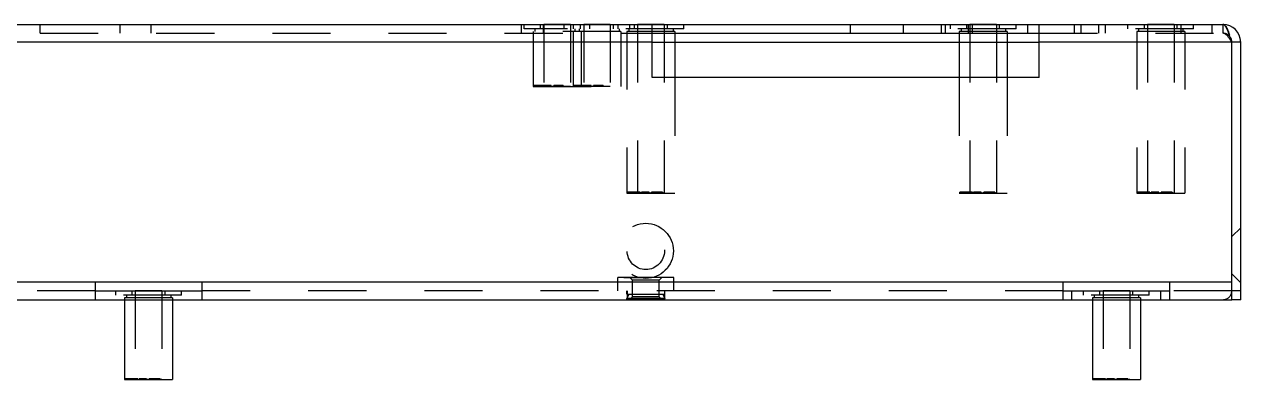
# Model space of a CAD drawing. Header units: millimetres. Extents: x 0 to 1189, y 0 to 841.
# Drawn here: x 436.9 to 573.9, y 255.8 to 295.8 of the extents above; entities that cross this region are included whole.
import ezdxf

# ---------------------------------------------------------------- set-up
doc = ezdxf.new("R2010")
doc.units = ezdxf.units.MM
doc.header["$LTSCALE"] = 65.395
doc.linetypes.add('HIDDEN', pattern=[0.2, 0.1, -0.1])
doc.layers.get('0').update_dxf_attribs({"linetype": 'CONTINUOUS'})
doc.layers.add('02___PRT_ALL_AXES', color=7, linetype='CONTINUOUS')
doc.layers.add('DEFAULT_2', color=8, linetype='HIDDEN')

msp = doc.modelspace()

# ---------------------------------------------------------------- linework, layer by layer
at = {"color": 3, "linetype": 'CONTINUOUS'}
for p, q in [((161.902, 295.838), (571.902, 295.838)), ((507.622, 289.838), (507.622, 295.838)), ((551.222, 289.838), (551.222, 295.838)), ((507.622, 293.838), (386.372, 293.838)), ((572.902, 293.838), (551.222, 293.838)), ((572.902, 264.838), (572.902, 293.838)), ((573.902, 264.838), (573.902, 293.838)), ((551.222, 289.838), (507.622, 289.838)), ((160.902, 266.838), (572.902, 266.838)), ((444.902, 264.838), (444.902, 266.838)), ((456.902, 266.838), (456.902, 264.838)), ((553.902, 264.838), (553.902, 266.838)), ((565.902, 266.838), (565.902, 264.838)), ((160.902, 264.838), (572.902, 264.838))]:
    msp.add_line(p, q, dxfattribs=at)
at = {"color": 7, "linetype": 'CONTINUOUS'}
for p, q in [((507.622, 294.838), (551.222, 294.838)), ((510.182, 294.838), (510.182, 289.838)), ((542.202, 294.838), (542.202, 289.838)), ((547.602, 294.838), (547.602, 289.838)), ((510.182, 293.838), (542.202, 293.838)), ((547.602, 293.838), (551.222, 293.838)), ((573.902, 293.838), (572.902, 293.838)), ((444.902, 265.838), (456.902, 265.838)), ((553.902, 265.838), (565.902, 265.838)), ((554.902, 264.838), (554.902, 265.838)), ((564.902, 264.838), (564.902, 265.838)), ((573.902, 265.838), (572.902, 265.838)), ((448.202, 264.838), (448.202, 255.838)), ((453.602, 264.838), (453.602, 255.838)), ((557.202, 264.838), (557.202, 255.838)), ((562.602, 264.838), (562.602, 255.838)), ((573.902, 264.838), (572.902, 264.838)), ((448.202, 255.838), (453.602, 255.838)), ((448.693, 255.938), (448.624, 255.938)), ((448.624, 255.938), (448.624, 255.838)), ((448.693, 255.938), (448.693, 255.838)), ((450.2, 255.938), (450.029, 255.938)), ((450.029, 255.938), (450.029, 255.838)), ((450.085, 255.838), (450.085, 255.938)), ((450.2, 255.938), (450.2, 255.838)), ((451.378, 255.938), (451.253, 255.938)), ((451.253, 255.938), (451.253, 255.838)), ((451.378, 255.938), (451.378, 255.838)), ((451.822, 255.938), (451.662, 255.938)), ((451.662, 255.938), (451.662, 255.838)), ((451.709, 255.838), (451.709, 255.938)), ((451.728, 255.838), (451.728, 255.938)), ((451.822, 255.938), (451.822, 255.838)), ((452.203, 255.938), (452.091, 255.938)), ((452.091, 255.938), (452.091, 255.838)), ((452.203, 255.938), (452.203, 255.838)), ((557.202, 255.838), (562.602, 255.838)), ((557.693, 255.938), (557.624, 255.938)), ((557.624, 255.938), (557.624, 255.838)), ((557.693, 255.938), (557.693, 255.838)), ((559.2, 255.938), (559.029, 255.938)), ((559.029, 255.938), (559.029, 255.838)), ((559.085, 255.838), (559.085, 255.938)), ((559.2, 255.938), (559.2, 255.838)), ((560.378, 255.938), (560.253, 255.938)), ((560.253, 255.938), (560.253, 255.838)), ((560.378, 255.938), (560.378, 255.838)), ((560.822, 255.938), (560.662, 255.938)), ((560.662, 255.938), (560.662, 255.838)), ((560.709, 255.838), (560.709, 255.938)), ((560.728, 255.838), (560.728, 255.938)), ((560.822, 255.938), (560.822, 255.838)), ((561.203, 255.938), (561.091, 255.938)), ((561.091, 255.938), (561.091, 255.838)), ((561.203, 255.938), (561.203, 255.838))]:
    msp.add_line(p, q, dxfattribs=at)
at = {"color": 3, "linetype": 'CONTINUOUS'}
for centre, radius, start, end in [((571.902, 293.838), 2, 0, 90), ((554.741, 288.441), 18.941, 18.24599, 18.98336)]:
    msp.add_arc(centre, radius, start, end, dxfattribs=at)
for points, knots in [([(571.902, 295.838), (572, 295.838), (572.229, 295.637), (572.334, 295.404), (572.402, 295.252)], [0, 0, 0, 0, 0.3690357, 1, 1, 1, 1]), ([(572.402, 295.252), (572.424, 295.204), (572.515, 294.99), (572.594, 294.772), (572.652, 294.603)], [0, 0, 0, 0, 0.2276385, 1, 1, 1, 1])]:
    msp.add_open_spline(points, degree=3, knots=knots, dxfattribs=at)
msp.add_open_spline([(572.73, 294.372), (572.789, 294.194), (572.845, 294.016), (572.902, 293.838)], degree=3, dxfattribs=at)
at = {"layer": '02___PRT_ALL_AXES', "color": 8, "linetype": 'HIDDEN'}
for p, q in [((494.202, 295.038), (494.202, 288.838)), ((498.402, 295.838), (495.402, 295.838)), ((495.402, 295.838), (495.402, 288.838)), ((498.402, 295.838), (498.402, 288.838)), ((498.702, 295.038), (498.702, 288.838)), ((499.602, 295.038), (499.602, 288.838)), ((502.902, 295.838), (499.902, 295.838)), ((499.902, 295.838), (499.902, 288.838)), ((502.902, 295.838), (502.902, 288.838)), ((504.102, 295.038), (504.102, 288.838)), ((504.782, 295.038), (504.782, 276.838)), ((508.982, 295.838), (505.982, 295.838)), ((505.982, 295.838), (505.982, 276.838)), ((508.982, 295.838), (508.982, 276.838)), ((510.182, 295.038), (510.182, 294.838)), ((542.202, 295.038), (542.202, 294.838)), ((546.402, 295.838), (543.402, 295.838)), ((543.402, 295.838), (543.402, 276.838)), ((546.402, 295.838), (546.402, 276.838)), ((547.602, 295.038), (547.602, 294.838)), ((562.202, 295.038), (562.202, 276.838)), ((566.402, 295.838), (563.402, 295.838)), ((563.402, 295.838), (563.402, 276.838)), ((566.402, 295.838), (566.402, 276.838)), ((567.602, 295.038), (567.602, 276.838)), ((510.182, 289.838), (510.182, 276.838)), ((542.202, 289.838), (542.202, 276.838)), ((547.602, 289.838), (547.602, 276.838)), ((498.402, 288.838), (495.402, 288.838)), ((502.902, 288.838), (499.902, 288.838)), ((508.982, 276.838), (505.982, 276.838)), ((546.402, 276.838), (543.402, 276.838)), ((566.402, 276.838), (563.402, 276.838)), ((452.402, 265.838), (449.402, 265.838)), ((449.402, 265.838), (449.402, 255.838)), ((452.402, 265.838), (452.402, 255.838)), ((561.402, 265.838), (558.402, 265.838)), ((558.402, 265.838), (558.402, 255.838)), ((561.402, 265.838), (561.402, 255.838)), ((448.202, 265.038), (448.202, 264.838)), ((453.602, 265.038), (453.602, 264.838)), ((557.202, 265.038), (557.202, 264.838)), ((562.602, 265.038), (562.602, 264.838)), ((452.402, 255.838), (449.402, 255.838)), ((561.402, 255.838), (558.402, 255.838))]:
    msp.add_line(p, q, dxfattribs=at)
at = {"layer": '02___PRT_ALL_AXES', "color": 7, "linetype": 'CONTINUOUS'}
for p, q in [((510.182, 294.838), (510.182, 289.838)), ((542.202, 294.838), (542.202, 289.838)), ((547.602, 294.838), (547.602, 289.838)), ((448.202, 264.838), (448.202, 255.838)), ((453.602, 264.838), (453.602, 255.838)), ((557.202, 264.838), (557.202, 255.838)), ((562.602, 264.838), (562.602, 255.838))]:
    msp.add_line(p, q, dxfattribs=at)
at = {"layer": 'DEFAULT_2', "color": 8, "linetype": 'HIDDEN'}
for p, q in [((386.372, 294.838), (507.622, 294.838)), ((438.652, 295.838), (438.652, 294.838)), ((447.652, 295.838), (447.652, 294.838)), ((451.152, 295.838), (451.152, 294.838)), ((492.852, 295.838), (492.852, 294.838)), ((493.207, 295.338), (493.207, 295.838)), ((511.177, 295.338), (493.207, 295.338)), ((504.102, 295.038), (494.202, 295.038)), ((494.202, 295.038), (494.202, 288.838)), ((494.402, 295.338), (494.402, 295.038)), ((495.055, 295.338), (495.055, 295.838)), ((495.352, 295.838), (495.352, 294.838)), ((495.402, 295.838), (495.402, 294.838)), ((497.707, 295.338), (497.707, 295.838)), ((498.402, 295.838), (498.402, 294.838)), ((498.702, 295.038), (498.702, 288.838)), ((498.75, 295.338), (498.75, 295.838)), ((498.902, 295.338), (498.902, 295.038)), ((499.402, 295.338), (499.402, 295.038)), ((499.555, 295.338), (499.555, 295.838)), ((499.602, 295.038), (499.602, 288.838)), ((499.902, 295.838), (499.902, 294.838)), ((500.597, 295.338), (500.597, 295.838)), ((502.902, 295.838), (502.902, 294.838)), ((503.25, 295.338), (503.25, 295.838)), ((503.787, 295.338), (503.787, 295.838)), ((503.902, 295.338), (503.902, 295.038)), ((504.102, 295.038), (504.102, 288.838)), ((510.182, 295.038), (504.782, 295.038)), ((504.782, 295.038), (504.782, 276.838)), ((504.982, 295.338), (504.982, 295.038)), ((505.097, 295.338), (505.097, 295.838)), ((505.635, 295.338), (505.635, 295.838)), ((505.982, 295.838), (505.982, 294.838)), ((508.982, 295.838), (508.982, 294.838)), ((509.33, 295.338), (509.33, 295.838)), ((509.982, 295.338), (509.982, 295.038)), ((510.182, 295.038), (510.182, 294.838)), ((511.177, 295.338), (511.177, 295.838)), ((529.902, 295.838), (529.902, 294.838)), ((535.902, 295.838), (535.902, 294.838)), ((540.152, 295.838), (540.152, 294.838)), ((540.602, 295.838), (540.602, 294.838)), ((541.207, 295.338), (541.207, 295.838)), ((548.597, 295.338), (541.207, 295.338)), ((547.602, 295.038), (542.202, 295.038)), ((542.202, 295.038), (542.202, 294.838)), ((542.402, 295.338), (542.402, 295.038)), ((543.055, 295.338), (543.055, 295.838)), ((543.202, 295.838), (543.202, 294.838)), ((543.402, 295.838), (543.402, 294.838)), ((543.652, 295.838), (543.652, 294.838)), ((546.402, 295.838), (546.402, 294.838)), ((546.75, 295.338), (546.75, 295.838)), ((547.402, 295.338), (547.402, 295.038)), ((547.602, 295.038), (547.602, 294.838)), ((548.597, 295.338), (548.597, 295.838)), ((549.902, 295.838), (549.902, 294.838)), ((551.222, 294.838), (571.902, 294.838)), ((555.152, 295.838), (555.152, 294.838)), ((555.902, 295.838), (555.902, 294.838)), ((557.902, 295.838), (557.902, 294.838)), ((558.652, 295.838), (558.652, 294.838)), ((561.207, 295.338), (561.207, 295.838)), ((568.597, 295.338), (561.207, 295.338)), ((567.602, 295.038), (562.202, 295.038)), ((562.202, 295.038), (562.202, 276.838)), ((562.402, 295.338), (562.402, 295.038)), ((563.055, 295.338), (563.055, 295.838)), ((563.402, 295.838), (563.402, 294.838)), ((566.402, 295.838), (566.402, 294.838)), ((566.75, 295.338), (566.75, 295.838)), ((567.152, 295.838), (567.152, 294.838)), ((567.402, 295.338), (567.402, 295.038)), ((567.602, 295.038), (567.602, 276.838)), ((568.597, 295.338), (568.597, 295.838)), ((570.652, 295.838), (570.652, 294.838)), ((571.902, 295.838), (571.902, 294.838)), ((507.622, 293.838), (510.182, 293.838)), ((542.202, 293.838), (547.602, 293.838)), ((510.182, 289.838), (510.182, 276.838)), ((542.202, 289.838), (542.202, 276.838)), ((547.602, 289.838), (547.602, 276.838)), ((494.202, 288.838), (504.102, 288.838)), ((496.235, 288.938), (494.277, 288.938)), ((494.277, 288.938), (494.277, 288.838)), ((494.308, 288.938), (494.308, 288.838)), ((494.929, 288.838), (494.929, 288.938)), ((494.935, 288.838), (494.935, 288.938)), ((494.954, 288.838), (494.954, 288.938)), ((494.978, 288.838), (494.978, 288.938)), ((495.058, 288.838), (495.058, 288.938)), ((495.073, 288.838), (495.073, 288.938)), ((495.076, 288.838), (495.076, 288.938)), ((495.085, 288.838), (495.085, 288.938)), ((495.1, 288.838), (495.1, 288.938)), ((495.102, 288.838), (495.102, 288.938)), ((495.111, 288.838), (495.111, 288.938)), ((495.135, 288.838), (495.135, 288.938)), ((495.144, 288.838), (495.144, 288.938)), ((495.146, 288.838), (495.146, 288.938)), ((495.161, 288.838), (495.161, 288.938)), ((495.17, 288.838), (495.17, 288.938)), ((495.173, 288.838), (495.173, 288.938)), ((495.222, 288.838), (495.222, 288.938)), ((495.268, 288.838), (495.268, 288.938)), ((495.292, 288.838), (495.292, 288.938)), ((495.295, 288.838), (495.295, 288.938)), ((495.298, 288.838), (495.298, 288.938)), ((495.31, 288.838), (495.31, 288.938)), ((495.311, 288.838), (495.311, 288.938)), ((495.317, 288.838), (495.317, 288.938)), ((495.325, 288.838), (495.325, 288.938)), ((495.329, 288.838), (495.329, 288.938)), ((495.354, 288.838), (495.354, 288.938)), ((495.379, 288.838), (495.379, 288.938)), ((495.395, 288.838), (495.395, 288.938)), ((495.399, 288.838), (495.399, 288.938)), ((495.409, 288.838), (495.409, 288.938)), ((495.416, 288.838), (495.416, 288.938)), ((495.434, 288.838), (495.434, 288.938)), ((495.435, 288.938), (495.435, 288.838)), ((495.443, 288.838), (495.443, 288.938)), ((495.484, 288.838), (495.484, 288.938)), ((495.512, 288.838), (495.512, 288.938)), ((495.523, 288.838), (495.523, 288.938)), ((495.554, 288.838), (495.554, 288.938)), ((495.557, 288.838), (495.557, 288.938)), ((495.58, 288.838), (495.58, 288.938)), ((495.588, 288.938), (495.588, 288.838)), ((495.595, 288.838), (495.595, 288.938)), ((495.598, 288.838), (495.598, 288.938)), ((495.602, 288.838), (495.602, 288.938)), ((495.619, 288.838), (495.619, 288.938)), ((495.661, 288.838), (495.661, 288.938)), ((495.664, 288.838), (495.664, 288.938)), ((495.665, 288.838), (495.665, 288.938)), ((495.669, 288.838), (495.669, 288.938)), ((495.675, 288.838), (495.675, 288.938)), ((495.691, 288.838), (495.691, 288.938)), ((495.716, 288.838), (495.716, 288.938)), ((495.719, 288.838), (495.719, 288.938)), ((495.758, 288.838), (495.758, 288.938)), ((495.76, 288.838), (495.76, 288.938)), ((495.76, 288.838), (495.76, 288.938)), ((495.766, 288.838), (495.766, 288.938)), ((495.779, 288.838), (495.779, 288.938)), ((495.788, 288.838), (495.788, 288.938)), ((495.824, 288.838), (495.824, 288.938)), ((495.832, 288.838), (495.832, 288.938)), ((495.833, 288.838), (495.833, 288.938)), ((495.835, 288.838), (495.835, 288.938)), ((495.864, 288.838), (495.864, 288.938)), ((495.872, 288.838), (495.872, 288.938)), ((495.902, 288.838), (495.902, 288.938)), ((495.936, 288.838), (495.936, 288.938)), ((495.953, 288.838), (495.953, 288.938)), ((496.007, 288.838), (496.007, 288.938)), ((496.008, 288.838), (496.008, 288.938)), ((496.044, 288.838), (496.044, 288.938)), ((496.085, 288.838), (496.085, 288.938)), ((496.117, 288.838), (496.117, 288.938)), ((496.12, 288.838), (496.12, 288.938)), ((496.158, 288.838), (496.158, 288.938)), ((496.208, 288.838), (496.208, 288.938)), ((496.209, 288.838), (496.209, 288.938)), ((496.235, 288.838), (496.235, 288.938)), ((497.59, 288.938), (496.525, 288.938)), ((496.525, 288.838), (496.525, 288.938)), ((496.593, 288.938), (496.593, 288.838)), ((496.665, 288.838), (496.665, 288.938)), ((496.712, 288.838), (496.712, 288.938)), ((496.719, 288.938), (496.719, 288.838)), ((497.011, 288.938), (497.011, 288.838)), ((497.087, 288.838), (497.087, 288.938)), ((497.178, 288.938), (497.178, 288.838)), ((497.335, 288.838), (497.335, 288.938)), ((497.413, 288.838), (497.413, 288.938)), ((497.467, 288.938), (497.467, 288.838)), ((497.522, 288.838), (497.522, 288.938)), ((497.59, 288.938), (497.59, 288.838)), ((500.735, 288.938), (498.777, 288.938)), ((498.777, 288.938), (498.777, 288.838)), ((498.808, 288.938), (498.808, 288.838)), ((499.429, 288.838), (499.429, 288.938)), ((499.435, 288.838), (499.435, 288.938)), ((499.454, 288.838), (499.454, 288.938)), ((499.478, 288.838), (499.478, 288.938)), ((499.558, 288.838), (499.558, 288.938)), ((499.573, 288.838), (499.573, 288.938)), ((499.576, 288.838), (499.576, 288.938)), ((499.585, 288.838), (499.585, 288.938)), ((499.6, 288.838), (499.6, 288.938)), ((499.611, 288.838), (499.611, 288.938)), ((499.635, 288.838), (499.635, 288.938)), ((499.644, 288.838), (499.644, 288.938)), ((499.646, 288.838), (499.646, 288.938)), ((499.661, 288.838), (499.661, 288.938)), ((499.67, 288.838), (499.67, 288.938)), ((499.673, 288.838), (499.673, 288.938)), ((499.722, 288.838), (499.722, 288.938)), ((499.768, 288.838), (499.768, 288.938)), ((499.792, 288.838), (499.792, 288.938)), ((499.795, 288.838), (499.795, 288.938)), ((499.798, 288.838), (499.798, 288.938)), ((499.81, 288.838), (499.81, 288.938)), ((499.811, 288.838), (499.811, 288.938)), ((499.817, 288.838), (499.817, 288.938)), ((499.825, 288.838), (499.825, 288.938)), ((499.829, 288.838), (499.829, 288.938)), ((499.854, 288.838), (499.854, 288.938)), ((499.879, 288.838), (499.879, 288.938)), ((499.895, 288.838), (499.895, 288.938)), ((499.899, 288.838), (499.899, 288.938)), ((499.909, 288.838), (499.909, 288.938)), ((499.916, 288.838), (499.916, 288.938)), ((499.934, 288.838), (499.934, 288.938)), ((499.935, 288.938), (499.935, 288.838)), ((499.943, 288.838), (499.943, 288.938)), ((499.984, 288.838), (499.984, 288.938)), ((500.012, 288.838), (500.012, 288.938)), ((500.023, 288.838), (500.023, 288.938)), ((500.054, 288.838), (500.054, 288.938)), ((500.057, 288.838), (500.057, 288.938)), ((500.08, 288.838), (500.08, 288.938)), ((500.088, 288.938), (500.088, 288.838)), ((500.095, 288.838), (500.095, 288.938)), ((500.098, 288.838), (500.098, 288.938)), ((500.102, 288.838), (500.102, 288.938)), ((500.119, 288.838), (500.119, 288.938)), ((500.161, 288.838), (500.161, 288.938)), ((500.164, 288.838), (500.164, 288.938)), ((500.165, 288.838), (500.165, 288.938)), ((500.169, 288.838), (500.169, 288.938)), ((500.175, 288.838), (500.175, 288.938)), ((500.191, 288.838), (500.191, 288.938)), ((500.216, 288.838), (500.216, 288.938)), ((500.219, 288.838), (500.219, 288.938)), ((500.258, 288.838), (500.258, 288.938)), ((500.26, 288.838), (500.26, 288.938)), ((500.26, 288.838), (500.26, 288.938)), ((500.266, 288.838), (500.266, 288.938)), ((500.279, 288.838), (500.279, 288.938)), ((500.288, 288.838), (500.288, 288.938)), ((500.324, 288.838), (500.324, 288.938)), ((500.332, 288.838), (500.332, 288.938)), ((500.333, 288.838), (500.333, 288.938)), ((500.335, 288.838), (500.335, 288.938)), ((500.364, 288.838), (500.364, 288.938)), ((500.372, 288.838), (500.372, 288.938)), ((500.402, 288.838), (500.402, 288.938)), ((500.436, 288.838), (500.436, 288.938)), ((500.453, 288.838), (500.453, 288.938)), ((500.507, 288.838), (500.507, 288.938)), ((500.508, 288.838), (500.508, 288.938)), ((500.544, 288.838), (500.544, 288.938)), ((500.585, 288.838), (500.585, 288.938)), ((500.617, 288.838), (500.617, 288.938)), ((500.62, 288.838), (500.62, 288.938)), ((500.658, 288.838), (500.658, 288.938)), ((500.708, 288.838), (500.708, 288.938)), ((500.709, 288.838), (500.709, 288.938)), ((500.735, 288.838), (500.735, 288.938)), ((502.09, 288.938), (501.025, 288.938)), ((501.025, 288.838), (501.025, 288.938)), ((501.093, 288.938), (501.093, 288.838)), ((501.165, 288.838), (501.165, 288.938)), ((501.212, 288.838), (501.212, 288.938)), ((501.219, 288.938), (501.219, 288.838)), ((501.511, 288.938), (501.511, 288.838)), ((501.587, 288.838), (501.587, 288.938)), ((501.678, 288.938), (501.678, 288.838)), ((501.835, 288.838), (501.835, 288.938)), ((501.913, 288.838), (501.913, 288.938)), ((501.967, 288.938), (501.967, 288.838)), ((502.022, 288.838), (502.022, 288.938)), ((502.09, 288.938), (502.09, 288.838)), ((504.782, 276.838), (510.182, 276.838)), ((506.259, 276.938), (504.836, 276.938)), ((504.836, 276.838), (504.836, 276.938)), ((504.838, 276.938), (504.838, 276.838)), ((504.857, 276.938), (504.857, 276.838)), ((504.876, 276.838), (504.876, 276.938)), ((504.9, 276.838), (504.9, 276.938)), ((504.938, 276.838), (504.938, 276.938)), ((504.945, 276.838), (504.945, 276.938)), ((504.945, 276.838), (504.945, 276.938)), ((504.965, 276.838), (504.965, 276.938)), ((504.973, 276.838), (504.973, 276.938)), ((504.985, 276.838), (504.985, 276.938)), ((505, 276.838), (505, 276.938)), ((505.026, 276.838), (505.026, 276.938)), ((505.04, 276.838), (505.04, 276.938)), ((505.055, 276.838), (505.055, 276.938)), ((505.082, 276.838), (505.082, 276.938)), ((505.084, 276.838), (505.084, 276.938)), ((505.126, 276.838), (505.126, 276.938)), ((505.149, 276.838), (505.149, 276.938)), ((505.181, 276.838), (505.181, 276.938)), ((505.189, 276.838), (505.189, 276.938)), ((505.191, 276.838), (505.191, 276.938)), ((505.204, 276.838), (505.204, 276.938)), ((505.204, 276.938), (505.204, 276.838)), ((505.214, 276.838), (505.214, 276.938)), ((505.245, 276.838), (505.245, 276.938)), ((505.258, 276.838), (505.258, 276.938)), ((505.273, 276.938), (505.273, 276.838)), ((505.291, 276.838), (505.291, 276.938)), ((505.298, 276.838), (505.298, 276.938)), ((505.323, 276.838), (505.323, 276.938)), ((505.326, 276.838), (505.326, 276.938)), ((505.326, 276.838), (505.326, 276.938)), ((505.343, 276.838), (505.343, 276.938)), ((505.357, 276.838), (505.357, 276.938)), ((505.379, 276.838), (505.379, 276.938)), ((505.412, 276.838), (505.412, 276.938)), ((505.437, 276.838), (505.437, 276.938)), ((505.44, 276.838), (505.44, 276.938)), ((505.476, 276.838), (505.476, 276.938)), ((505.478, 276.838), (505.478, 276.938)), ((505.484, 276.838), (505.484, 276.938)), ((505.545, 276.838), (505.545, 276.938)), ((505.55, 276.838), (505.55, 276.938)), ((505.553, 276.838), (505.553, 276.938)), ((505.589, 276.838), (505.589, 276.938)), ((505.592, 276.838), (505.592, 276.938)), ((505.616, 276.838), (505.616, 276.938)), ((505.636, 276.838), (505.636, 276.938)), ((505.65, 276.838), (505.65, 276.938)), ((505.671, 276.838), (505.671, 276.938)), ((505.686, 276.838), (505.686, 276.938)), ((505.703, 276.838), (505.703, 276.938)), ((505.706, 276.838), (505.706, 276.938)), ((505.73, 276.838), (505.73, 276.938)), ((505.731, 276.838), (505.731, 276.938)), ((505.738, 276.838), (505.738, 276.938)), ((505.771, 276.838), (505.771, 276.938)), ((505.8, 276.838), (505.8, 276.938)), ((505.814, 276.838), (505.814, 276.938)), ((505.837, 276.838), (505.837, 276.938)), ((505.839, 276.838), (505.839, 276.938)), ((505.872, 276.838), (505.872, 276.938)), ((505.874, 276.838), (505.874, 276.938)), ((505.902, 276.838), (505.902, 276.938)), ((505.924, 276.838), (505.924, 276.938)), ((505.952, 276.838), (505.952, 276.938)), ((505.956, 276.838), (505.956, 276.938)), ((506.02, 276.838), (506.02, 276.938)), ((506.022, 276.838), (506.022, 276.938)), ((506.039, 276.838), (506.039, 276.938)), ((506.042, 276.838), (506.042, 276.938)), ((506.05, 276.838), (506.05, 276.938)), ((506.053, 276.838), (506.053, 276.938)), ((506.062, 276.838), (506.062, 276.938)), ((506.069, 276.838), (506.069, 276.938)), ((506.078, 276.838), (506.078, 276.938)), ((506.081, 276.838), (506.081, 276.938)), ((506.091, 276.838), (506.091, 276.938)), ((506.092, 276.838), (506.092, 276.938)), ((506.109, 276.838), (506.109, 276.938)), ((506.175, 276.838), (506.175, 276.938)), ((506.207, 276.838), (506.207, 276.938)), ((506.258, 276.838), (506.258, 276.938)), ((506.259, 276.838), (506.259, 276.938)), ((507.261, 276.938), (506.404, 276.938)), ((506.404, 276.838), (506.404, 276.938)), ((506.405, 276.838), (506.405, 276.938)), ((506.426, 276.838), (506.426, 276.938)), ((506.428, 276.838), (506.428, 276.938)), ((506.473, 276.838), (506.473, 276.938)), ((506.503, 276.838), (506.503, 276.938)), ((506.511, 276.838), (506.511, 276.938)), ((506.528, 276.838), (506.528, 276.938)), ((506.532, 276.838), (506.532, 276.938)), ((506.538, 276.838), (506.538, 276.938)), ((506.541, 276.838), (506.541, 276.938)), ((506.561, 276.838), (506.561, 276.938)), ((506.566, 276.838), (506.566, 276.938)), ((506.572, 276.838), (506.572, 276.938)), ((506.579, 276.838), (506.579, 276.938)), ((506.583, 276.838), (506.583, 276.938)), ((506.593, 276.838), (506.593, 276.938)), ((506.609, 276.938), (506.609, 276.838)), ((506.624, 276.838), (506.624, 276.938)), ((506.644, 276.838), (506.644, 276.938)), ((506.665, 276.838), (506.665, 276.938)), ((506.666, 276.838), (506.666, 276.938)), ((506.678, 276.838), (506.678, 276.938)), ((506.681, 276.838), (506.681, 276.938)), ((506.708, 276.838), (506.708, 276.938)), ((506.728, 276.838), (506.728, 276.938)), ((506.737, 276.838), (506.737, 276.938)), ((506.78, 276.938), (506.78, 276.838)), ((506.785, 276.838), (506.785, 276.938)), ((506.791, 276.838), (506.791, 276.938)), ((506.809, 276.838), (506.809, 276.938)), ((506.816, 276.838), (506.816, 276.938)), ((506.82, 276.838), (506.82, 276.938)), ((506.859, 276.838), (506.859, 276.938)), ((506.87, 276.838), (506.87, 276.938)), ((506.891, 276.838), (506.891, 276.938)), ((506.895, 276.838), (506.895, 276.938)), ((506.915, 276.838), (506.915, 276.938)), ((506.937, 276.838), (506.937, 276.938)), ((506.952, 276.838), (506.952, 276.938)), ((506.966, 276.838), (506.966, 276.938)), ((506.989, 276.838), (506.989, 276.938)), ((506.995, 276.838), (506.995, 276.938)), ((507.006, 276.838), (507.006, 276.938)), ((507.021, 276.838), (507.021, 276.938)), ((507.024, 276.838), (507.024, 276.938)), ((507.082, 276.838), (507.082, 276.938)), ((507.088, 276.838), (507.088, 276.938)), ((507.121, 276.838), (507.121, 276.938)), ((507.135, 276.838), (507.135, 276.938)), ((507.139, 276.838), (507.139, 276.938)), ((507.157, 276.838), (507.157, 276.938)), ((507.206, 276.838), (507.206, 276.938)), ((507.256, 276.838), (507.256, 276.938)), ((507.261, 276.838), (507.261, 276.938)), ((508.783, 276.938), (507.536, 276.938)), ((507.536, 276.838), (507.536, 276.938)), ((507.714, 276.838), (507.714, 276.938)), ((507.721, 276.838), (507.721, 276.938)), ((507.833, 276.938), (507.833, 276.838)), ((507.958, 276.938), (507.958, 276.838)), ((508.242, 276.938), (508.242, 276.838)), ((508.289, 276.838), (508.289, 276.938)), ((508.308, 276.838), (508.308, 276.938)), ((508.402, 276.938), (508.402, 276.838)), ((508.434, 276.838), (508.434, 276.938)), ((508.486, 276.838), (508.486, 276.938)), ((508.671, 276.938), (508.671, 276.838)), ((508.783, 276.938), (508.783, 276.838)), ((542.202, 276.838), (547.602, 276.838)), ((543.679, 276.938), (542.256, 276.938)), ((542.256, 276.838), (542.256, 276.938)), ((542.258, 276.938), (542.258, 276.838)), ((542.277, 276.938), (542.277, 276.838)), ((542.296, 276.838), (542.296, 276.938)), ((542.32, 276.838), (542.32, 276.938)), ((542.358, 276.838), (542.358, 276.938)), ((542.365, 276.838), (542.365, 276.938)), ((542.365, 276.838), (542.365, 276.938)), ((542.385, 276.838), (542.385, 276.938)), ((542.393, 276.838), (542.393, 276.938)), ((542.405, 276.838), (542.405, 276.938)), ((542.42, 276.838), (542.42, 276.938)), ((542.446, 276.838), (542.446, 276.938)), ((542.46, 276.838), (542.46, 276.938)), ((542.475, 276.838), (542.475, 276.938)), ((542.502, 276.838), (542.502, 276.938)), ((542.504, 276.838), (542.504, 276.938)), ((542.546, 276.838), (542.546, 276.938)), ((542.569, 276.838), (542.569, 276.938)), ((542.601, 276.838), (542.601, 276.938)), ((542.609, 276.838), (542.609, 276.938)), ((542.611, 276.838), (542.611, 276.938)), ((542.624, 276.838), (542.624, 276.938)), ((542.624, 276.938), (542.624, 276.838)), ((542.634, 276.838), (542.634, 276.938)), ((542.665, 276.838), (542.665, 276.938)), ((542.678, 276.838), (542.678, 276.938)), ((542.693, 276.938), (542.693, 276.838)), ((542.711, 276.838), (542.711, 276.938)), ((542.718, 276.838), (542.718, 276.938)), ((542.743, 276.838), (542.743, 276.938)), ((542.746, 276.838), (542.746, 276.938)), ((542.746, 276.838), (542.746, 276.938)), ((542.763, 276.838), (542.763, 276.938)), ((542.777, 276.838), (542.777, 276.938)), ((542.799, 276.838), (542.799, 276.938)), ((542.832, 276.838), (542.832, 276.938)), ((542.857, 276.838), (542.857, 276.938)), ((542.86, 276.838), (542.86, 276.938)), ((542.896, 276.838), (542.896, 276.938)), ((542.898, 276.838), (542.898, 276.938)), ((542.904, 276.838), (542.904, 276.938)), ((542.965, 276.838), (542.965, 276.938)), ((542.97, 276.838), (542.97, 276.938)), ((542.973, 276.838), (542.973, 276.938)), ((543.009, 276.838), (543.009, 276.938)), ((543.012, 276.838), (543.012, 276.938)), ((543.036, 276.838), (543.036, 276.938)), ((543.056, 276.838), (543.056, 276.938)), ((543.07, 276.838), (543.07, 276.938)), ((543.091, 276.838), (543.091, 276.938)), ((543.106, 276.838), (543.106, 276.938)), ((543.123, 276.838), (543.123, 276.938)), ((543.126, 276.838), (543.126, 276.938)), ((543.15, 276.838), (543.15, 276.938)), ((543.151, 276.838), (543.151, 276.938)), ((543.158, 276.838), (543.158, 276.938)), ((543.191, 276.838), (543.191, 276.938)), ((543.22, 276.838), (543.22, 276.938)), ((543.234, 276.838), (543.234, 276.938)), ((543.257, 276.838), (543.257, 276.938)), ((543.259, 276.838), (543.259, 276.938)), ((543.292, 276.838), (543.292, 276.938)), ((543.294, 276.838), (543.294, 276.938)), ((543.322, 276.838), (543.322, 276.938)), ((543.344, 276.838), (543.344, 276.938)), ((543.372, 276.838), (543.372, 276.938)), ((543.376, 276.838), (543.376, 276.938)), ((543.44, 276.838), (543.44, 276.938)), ((543.442, 276.838), (543.442, 276.938)), ((543.459, 276.838), (543.459, 276.938)), ((543.462, 276.838), (543.462, 276.938)), ((543.47, 276.838), (543.47, 276.938)), ((543.473, 276.838), (543.473, 276.938)), ((543.482, 276.838), (543.482, 276.938)), ((543.489, 276.838), (543.489, 276.938)), ((543.498, 276.838), (543.498, 276.938)), ((543.501, 276.838), (543.501, 276.938)), ((543.511, 276.838), (543.511, 276.938)), ((543.512, 276.838), (543.512, 276.938)), ((543.529, 276.838), (543.529, 276.938)), ((543.595, 276.838), (543.595, 276.938)), ((543.627, 276.838), (543.627, 276.938)), ((543.678, 276.838), (543.678, 276.938)), ((543.679, 276.838), (543.679, 276.938)), ((544.681, 276.938), (543.824, 276.938)), ((543.824, 276.838), (543.824, 276.938)), ((543.825, 276.838), (543.825, 276.938)), ((543.846, 276.838), (543.846, 276.938)), ((543.848, 276.838), (543.848, 276.938)), ((543.893, 276.838), (543.893, 276.938)), ((543.923, 276.838), (543.923, 276.938)), ((543.931, 276.838), (543.931, 276.938)), ((543.948, 276.838), (543.948, 276.938)), ((543.952, 276.838), (543.952, 276.938)), ((543.958, 276.838), (543.958, 276.938)), ((543.961, 276.838), (543.961, 276.938)), ((543.981, 276.838), (543.981, 276.938)), ((543.986, 276.838), (543.986, 276.938)), ((543.992, 276.838), (543.992, 276.938)), ((543.999, 276.838), (543.999, 276.938)), ((544.003, 276.838), (544.003, 276.938)), ((544.013, 276.838), (544.013, 276.938)), ((544.029, 276.938), (544.029, 276.838)), ((544.044, 276.838), (544.044, 276.938)), ((544.064, 276.838), (544.064, 276.938)), ((544.085, 276.838), (544.085, 276.938)), ((544.086, 276.838), (544.086, 276.938)), ((544.098, 276.838), (544.098, 276.938)), ((544.101, 276.838), (544.101, 276.938)), ((544.128, 276.838), (544.128, 276.938)), ((544.148, 276.838), (544.148, 276.938)), ((544.157, 276.838), (544.157, 276.938)), ((544.2, 276.938), (544.2, 276.838)), ((544.205, 276.838), (544.205, 276.938)), ((544.211, 276.838), (544.211, 276.938)), ((544.229, 276.838), (544.229, 276.938)), ((544.236, 276.838), (544.236, 276.938)), ((544.24, 276.838), (544.24, 276.938)), ((544.279, 276.838), (544.279, 276.938)), ((544.29, 276.838), (544.29, 276.938)), ((544.311, 276.838), (544.311, 276.938)), ((544.315, 276.838), (544.315, 276.938)), ((544.335, 276.838), (544.335, 276.938)), ((544.357, 276.838), (544.357, 276.938)), ((544.372, 276.838), (544.372, 276.938)), ((544.386, 276.838), (544.386, 276.938)), ((544.409, 276.838), (544.409, 276.938)), ((544.415, 276.838), (544.415, 276.938)), ((544.426, 276.838), (544.426, 276.938)), ((544.441, 276.838), (544.441, 276.938)), ((544.444, 276.838), (544.444, 276.938)), ((544.502, 276.838), (544.502, 276.938)), ((544.508, 276.838), (544.508, 276.938)), ((544.541, 276.838), (544.541, 276.938)), ((544.555, 276.838), (544.555, 276.938)), ((544.559, 276.838), (544.559, 276.938)), ((544.577, 276.838), (544.577, 276.938)), ((544.626, 276.838), (544.626, 276.938)), ((544.676, 276.838), (544.676, 276.938)), ((544.681, 276.838), (544.681, 276.938)), ((546.203, 276.938), (544.956, 276.938)), ((544.956, 276.838), (544.956, 276.938)), ((545.134, 276.838), (545.134, 276.938)), ((545.141, 276.838), (545.141, 276.938)), ((545.253, 276.938), (545.253, 276.838)), ((545.378, 276.938), (545.378, 276.838)), ((545.662, 276.938), (545.662, 276.838)), ((545.709, 276.838), (545.709, 276.938)), ((545.728, 276.838), (545.728, 276.938)), ((545.822, 276.938), (545.822, 276.838)), ((545.854, 276.838), (545.854, 276.938)), ((545.906, 276.838), (545.906, 276.938)), ((546.091, 276.938), (546.091, 276.838)), ((546.203, 276.938), (546.203, 276.838)), ((562.202, 276.838), (567.602, 276.838)), ((563.679, 276.938), (562.256, 276.938)), ((562.256, 276.838), (562.256, 276.938)), ((562.258, 276.938), (562.258, 276.838)), ((562.277, 276.938), (562.277, 276.838)), ((562.296, 276.838), (562.296, 276.938)), ((562.32, 276.838), (562.32, 276.938)), ((562.358, 276.838), (562.358, 276.938)), ((562.365, 276.838), (562.365, 276.938)), ((562.365, 276.838), (562.365, 276.938)), ((562.385, 276.838), (562.385, 276.938)), ((562.393, 276.838), (562.393, 276.938)), ((562.405, 276.838), (562.405, 276.938)), ((562.42, 276.838), (562.42, 276.938)), ((562.446, 276.838), (562.446, 276.938)), ((562.46, 276.838), (562.46, 276.938)), ((562.475, 276.838), (562.475, 276.938)), ((562.502, 276.838), (562.502, 276.938)), ((562.504, 276.838), (562.504, 276.938)), ((562.546, 276.838), (562.546, 276.938)), ((562.569, 276.838), (562.569, 276.938)), ((562.601, 276.838), (562.601, 276.938)), ((562.609, 276.838), (562.609, 276.938)), ((562.611, 276.838), (562.611, 276.938)), ((562.624, 276.838), (562.624, 276.938)), ((562.624, 276.938), (562.624, 276.838)), ((562.634, 276.838), (562.634, 276.938)), ((562.665, 276.838), (562.665, 276.938)), ((562.678, 276.838), (562.678, 276.938)), ((562.693, 276.938), (562.693, 276.838)), ((562.711, 276.838), (562.711, 276.938)), ((562.718, 276.838), (562.718, 276.938)), ((562.743, 276.838), (562.743, 276.938)), ((562.746, 276.838), (562.746, 276.938)), ((562.746, 276.838), (562.746, 276.938)), ((562.763, 276.838), (562.763, 276.938)), ((562.777, 276.838), (562.777, 276.938)), ((562.799, 276.838), (562.799, 276.938)), ((562.832, 276.838), (562.832, 276.938)), ((562.857, 276.838), (562.857, 276.938)), ((562.86, 276.838), (562.86, 276.938)), ((562.896, 276.838), (562.896, 276.938)), ((562.898, 276.838), (562.898, 276.938)), ((562.904, 276.838), (562.904, 276.938)), ((562.965, 276.838), (562.965, 276.938)), ((562.97, 276.838), (562.97, 276.938)), ((562.973, 276.838), (562.973, 276.938)), ((563.009, 276.838), (563.009, 276.938)), ((563.012, 276.838), (563.012, 276.938)), ((563.036, 276.838), (563.036, 276.938)), ((563.056, 276.838), (563.056, 276.938)), ((563.07, 276.838), (563.07, 276.938)), ((563.091, 276.838), (563.091, 276.938)), ((563.106, 276.838), (563.106, 276.938)), ((563.123, 276.838), (563.123, 276.938)), ((563.126, 276.838), (563.126, 276.938)), ((563.15, 276.838), (563.15, 276.938)), ((563.151, 276.838), (563.151, 276.938)), ((563.158, 276.838), (563.158, 276.938)), ((563.191, 276.838), (563.191, 276.938)), ((563.22, 276.838), (563.22, 276.938)), ((563.234, 276.838), (563.234, 276.938)), ((563.257, 276.838), (563.257, 276.938)), ((563.259, 276.838), (563.259, 276.938)), ((563.292, 276.838), (563.292, 276.938)), ((563.294, 276.838), (563.294, 276.938)), ((563.322, 276.838), (563.322, 276.938)), ((563.344, 276.838), (563.344, 276.938)), ((563.372, 276.838), (563.372, 276.938)), ((563.376, 276.838), (563.376, 276.938)), ((563.44, 276.838), (563.44, 276.938)), ((563.442, 276.838), (563.442, 276.938)), ((563.459, 276.838), (563.459, 276.938)), ((563.462, 276.838), (563.462, 276.938)), ((563.47, 276.838), (563.47, 276.938)), ((563.473, 276.838), (563.473, 276.938)), ((563.482, 276.838), (563.482, 276.938)), ((563.489, 276.838), (563.489, 276.938)), ((563.498, 276.838), (563.498, 276.938)), ((563.501, 276.838), (563.501, 276.938)), ((563.511, 276.838), (563.511, 276.938)), ((563.512, 276.838), (563.512, 276.938)), ((563.529, 276.838), (563.529, 276.938)), ((563.595, 276.838), (563.595, 276.938)), ((563.627, 276.838), (563.627, 276.938)), ((563.678, 276.838), (563.678, 276.938)), ((563.679, 276.838), (563.679, 276.938)), ((564.681, 276.938), (563.824, 276.938)), ((563.824, 276.838), (563.824, 276.938)), ((563.825, 276.838), (563.825, 276.938)), ((563.846, 276.838), (563.846, 276.938)), ((563.848, 276.838), (563.848, 276.938)), ((563.893, 276.838), (563.893, 276.938)), ((563.923, 276.838), (563.923, 276.938)), ((563.931, 276.838), (563.931, 276.938)), ((563.948, 276.838), (563.948, 276.938)), ((563.952, 276.838), (563.952, 276.938)), ((563.958, 276.838), (563.958, 276.938)), ((563.961, 276.838), (563.961, 276.938)), ((563.981, 276.838), (563.981, 276.938)), ((563.986, 276.838), (563.986, 276.938)), ((563.992, 276.838), (563.992, 276.938)), ((563.999, 276.838), (563.999, 276.938)), ((564.003, 276.838), (564.003, 276.938)), ((564.013, 276.838), (564.013, 276.938)), ((564.029, 276.938), (564.029, 276.838)), ((564.044, 276.838), (564.044, 276.938)), ((564.064, 276.838), (564.064, 276.938)), ((564.085, 276.838), (564.085, 276.938)), ((564.086, 276.838), (564.086, 276.938)), ((564.098, 276.838), (564.098, 276.938)), ((564.101, 276.838), (564.101, 276.938)), ((564.128, 276.838), (564.128, 276.938)), ((564.148, 276.838), (564.148, 276.938)), ((564.157, 276.838), (564.157, 276.938)), ((564.2, 276.938), (564.2, 276.838)), ((564.205, 276.838), (564.205, 276.938)), ((564.211, 276.838), (564.211, 276.938)), ((564.229, 276.838), (564.229, 276.938)), ((564.236, 276.838), (564.236, 276.938)), ((564.24, 276.838), (564.24, 276.938)), ((564.279, 276.838), (564.279, 276.938)), ((564.29, 276.838), (564.29, 276.938)), ((564.311, 276.838), (564.311, 276.938)), ((564.315, 276.838), (564.315, 276.938)), ((564.335, 276.838), (564.335, 276.938)), ((564.357, 276.838), (564.357, 276.938)), ((564.372, 276.838), (564.372, 276.938)), ((564.386, 276.838), (564.386, 276.938)), ((564.409, 276.838), (564.409, 276.938)), ((564.415, 276.838), (564.415, 276.938)), ((564.426, 276.838), (564.426, 276.938)), ((564.441, 276.838), (564.441, 276.938)), ((564.444, 276.838), (564.444, 276.938)), ((564.502, 276.838), (564.502, 276.938)), ((564.508, 276.838), (564.508, 276.938)), ((564.541, 276.838), (564.541, 276.938)), ((564.555, 276.838), (564.555, 276.938)), ((564.559, 276.838), (564.559, 276.938)), ((564.577, 276.838), (564.577, 276.938)), ((564.626, 276.838), (564.626, 276.938)), ((564.676, 276.838), (564.676, 276.938)), ((564.681, 276.838), (564.681, 276.938)), ((566.203, 276.938), (564.956, 276.938)), ((564.956, 276.838), (564.956, 276.938)), ((565.134, 276.838), (565.134, 276.938)), ((565.141, 276.838), (565.141, 276.938)), ((565.253, 276.938), (565.253, 276.838)), ((565.378, 276.938), (565.378, 276.838)), ((565.662, 276.938), (565.662, 276.838)), ((565.709, 276.838), (565.709, 276.938)), ((565.728, 276.838), (565.728, 276.938)), ((565.822, 276.938), (565.822, 276.838)), ((565.854, 276.838), (565.854, 276.938)), ((565.906, 276.838), (565.906, 276.938)), ((566.091, 276.938), (566.091, 276.838)), ((566.203, 276.938), (566.203, 276.838)), ((572.902, 271.938), (573.902, 272.938)), ((510.052, 267.338), (503.752, 267.338)), ((503.752, 265.838), (503.752, 267.338)), ((504.427, 267.318), (504.427, 267.338)), ((506.318, 267.318), (504.427, 267.318)), ((504.44, 267.338), (504.44, 267.318)), ((504.463, 267.338), (504.463, 267.318)), ((504.47, 267.338), (504.47, 267.318)), ((504.508, 267.338), (504.508, 267.318)), ((504.509, 267.318), (504.509, 267.338)), ((504.51, 267.338), (504.51, 267.318)), ((504.511, 267.318), (504.511, 267.338)), ((504.522, 267.338), (504.522, 267.318)), ((504.532, 267.338), (504.532, 267.318)), ((504.755, 267.338), (504.755, 267.318)), ((504.788, 267.338), (504.788, 267.318)), ((504.869, 267.338), (504.869, 267.318)), ((504.902, 267.338), (504.902, 267.318)), ((504.911, 267.338), (504.911, 267.318)), ((504.923, 267.338), (504.923, 267.318)), ((504.943, 267.338), (504.943, 267.318)), ((504.944, 267.318), (504.944, 267.338)), ((504.944, 267.338), (504.944, 267.318)), ((504.946, 267.338), (504.946, 267.318)), ((504.973, 267.338), (504.973, 267.318)), ((504.974, 267.338), (504.974, 267.318)), ((504.98, 267.338), (504.98, 267.318)), ((504.991, 267.338), (504.991, 267.318)), ((505.002, 267.338), (505.002, 267.318)), ((505.003, 267.338), (505.003, 267.318)), ((505.048, 267.338), (505.048, 267.318)), ((505.06, 267.338), (505.06, 267.318)), ((505.09, 267.338), (505.09, 267.318)), ((505.094, 267.338), (505.094, 267.318)), ((505.096, 267.338), (505.096, 267.318)), ((505.402, 267.038), (505.102, 267.338)), ((505.103, 267.318), (505.103, 267.338)), ((505.17, 267.338), (505.17, 267.318)), ((505.188, 267.338), (505.188, 267.318)), ((505.19, 267.338), (505.19, 267.318)), ((505.192, 267.338), (505.192, 267.318)), ((505.193, 267.338), (505.193, 267.318)), ((505.207, 267.338), (505.207, 267.318)), ((505.21, 267.338), (505.21, 267.318)), ((505.213, 267.318), (505.213, 267.338)), ((505.226, 267.338), (505.226, 267.318)), ((505.228, 267.318), (505.228, 267.338)), ((505.235, 267.338), (505.235, 267.318)), ((505.236, 267.338), (505.236, 267.318)), ((505.297, 267.338), (505.297, 267.318)), ((505.298, 267.338), (505.298, 267.318)), ((505.309, 267.338), (505.309, 267.318)), ((505.334, 267.338), (505.334, 267.318)), ((505.34, 267.338), (505.34, 267.318)), ((505.356, 267.338), (505.356, 267.318)), ((505.358, 267.318), (505.358, 267.338)), ((505.371, 267.338), (505.371, 267.318)), ((505.376, 267.338), (505.376, 267.318)), ((505.385, 267.338), (505.385, 267.318)), ((505.386, 267.318), (505.386, 267.338)), ((505.389, 267.318), (505.389, 267.338)), ((505.401, 267.338), (505.401, 267.318)), ((505.415, 267.338), (505.415, 267.318)), ((505.416, 267.338), (505.416, 267.318)), ((505.417, 267.318), (505.417, 267.338)), ((505.45, 267.338), (505.45, 267.318)), ((505.458, 267.338), (505.458, 267.318)), ((505.517, 267.338), (505.517, 267.318)), ((505.524, 267.338), (505.524, 267.318)), ((505.548, 267.338), (505.548, 267.318)), ((505.559, 267.318), (505.559, 267.338)), ((505.571, 267.338), (505.571, 267.318)), ((505.582, 267.338), (505.582, 267.318)), ((505.583, 267.318), (505.583, 267.338)), ((505.593, 267.318), (505.593, 267.338)), ((505.595, 267.338), (505.595, 267.318)), ((505.634, 267.338), (505.634, 267.318)), ((505.663, 267.318), (505.663, 267.338)), ((505.67, 267.338), (505.67, 267.318)), ((505.671, 267.318), (505.671, 267.338)), ((505.747, 267.338), (505.747, 267.318)), ((505.765, 267.338), (505.765, 267.318)), ((505.793, 267.318), (505.793, 267.338)), ((505.806, 267.338), (505.806, 267.318)), ((505.816, 267.338), (505.816, 267.318)), ((505.834, 267.318), (505.834, 267.338)), ((505.864, 267.338), (505.864, 267.318)), ((505.872, 267.338), (505.872, 267.318)), ((506.001, 267.338), (506.001, 267.318)), ((506.036, 267.338), (506.036, 267.318)), ((506.064, 267.338), (506.064, 267.318)), ((506.071, 267.338), (506.071, 267.318)), ((506.1, 267.338), (506.1, 267.318)), ((506.112, 267.338), (506.112, 267.318)), ((506.14, 267.338), (506.14, 267.318)), ((506.147, 267.318), (506.147, 267.338)), ((506.307, 267.338), (506.307, 267.318)), ((506.318, 267.338), (506.318, 267.318)), ((506.458, 267.338), (506.458, 267.318)), ((506.839, 267.318), (506.458, 267.318)), ((506.459, 267.338), (506.459, 267.318)), ((506.499, 267.338), (506.499, 267.318)), ((506.509, 267.338), (506.509, 267.318)), ((506.51, 267.338), (506.51, 267.318)), ((506.51, 267.338), (506.51, 267.318)), ((506.532, 267.338), (506.532, 267.318)), ((506.539, 267.338), (506.539, 267.318)), ((506.539, 267.338), (506.539, 267.318)), ((506.544, 267.338), (506.544, 267.318)), ((506.547, 267.338), (506.547, 267.318)), ((506.625, 267.338), (506.625, 267.318)), ((506.641, 267.338), (506.641, 267.318)), ((506.641, 267.338), (506.641, 267.318)), ((506.651, 267.338), (506.651, 267.318)), ((506.675, 267.338), (506.675, 267.318)), ((506.687, 267.338), (506.687, 267.318)), ((506.732, 267.338), (506.732, 267.318)), ((506.759, 267.338), (506.759, 267.318)), ((506.766, 267.338), (506.766, 267.318)), ((506.791, 267.338), (506.791, 267.318)), ((506.792, 267.318), (506.792, 267.338)), ((506.798, 267.318), (506.798, 267.338)), ((506.8, 267.338), (506.8, 267.318)), ((506.806, 267.338), (506.806, 267.318)), ((506.811, 267.338), (506.811, 267.318)), ((506.838, 267.338), (506.838, 267.318)), ((506.839, 267.318), (506.839, 267.338)), ((508.402, 267.038), (508.702, 267.338)), ((510.052, 265.838), (510.052, 267.338)), ((572.902, 267.738), (573.902, 266.738)), ((444.902, 265.838), (292.902, 265.838)), ((447.207, 265.338), (447.207, 265.838)), ((449.055, 265.338), (449.055, 265.838)), ((449.402, 265.838), (449.402, 264.838)), ((452.402, 265.838), (452.402, 264.838)), ((452.75, 265.338), (452.75, 265.838)), ((454.597, 265.338), (454.597, 265.838)), ((553.902, 265.838), (456.902, 265.838)), ((504.777, 265.458), (504.777, 265.838)), ((504.802, 265.838), (504.802, 264.838)), ((508.402, 267.038), (505.402, 267.038)), ((505.402, 265.168), (505.402, 267.038)), ((508.402, 265.168), (508.402, 267.038)), ((509.002, 265.838), (509.002, 264.838)), ((509.027, 265.458), (509.027, 265.838)), ((556.207, 265.338), (556.207, 265.838)), ((558.055, 265.338), (558.055, 265.838)), ((558.402, 265.838), (558.402, 264.838)), ((561.402, 265.838), (561.402, 264.838)), ((561.75, 265.338), (561.75, 265.838)), ((563.597, 265.338), (563.597, 265.838)), ((572.902, 265.838), (565.902, 265.838)), ((454.597, 265.338), (447.207, 265.338)), ((453.602, 265.038), (448.202, 265.038)), ((448.202, 265.038), (448.202, 264.838)), ((448.402, 265.338), (448.402, 265.038)), ((453.402, 265.338), (453.402, 265.038)), ((453.602, 265.038), (453.602, 264.838)), ((504.777, 265.458), (509.027, 265.458)), ((505.002, 265.458), (504.777, 264.968)), ((509.027, 264.968), (504.777, 264.968)), ((504.777, 264.868), (504.777, 264.968)), ((504.777, 264.868), (509.027, 264.868)), ((505.402, 265.168), (505.102, 264.868)), ((508.402, 265.168), (505.402, 265.168)), ((508.402, 265.168), (508.702, 264.868)), ((508.802, 265.458), (509.027, 264.968)), ((509.027, 264.868), (509.027, 264.968)), ((563.597, 265.338), (556.207, 265.338)), ((562.602, 265.038), (557.202, 265.038)), ((557.202, 265.038), (557.202, 264.838)), ((557.402, 265.338), (557.402, 265.038)), ((562.402, 265.338), (562.402, 265.038)), ((562.602, 265.038), (562.602, 264.838)), ((448.624, 255.938), (448.261, 255.938)), ((448.261, 255.838), (448.261, 255.938)), ((448.268, 255.838), (448.268, 255.938)), ((448.301, 255.838), (448.301, 255.938)), ((448.316, 255.838), (448.316, 255.938)), ((448.349, 255.838), (448.349, 255.938)), ((448.369, 255.838), (448.369, 255.938)), ((448.371, 255.838), (448.371, 255.938)), ((448.397, 255.838), (448.397, 255.938)), ((448.401, 255.838), (448.401, 255.938)), ((448.415, 255.838), (448.415, 255.938)), ((448.423, 255.838), (448.423, 255.938)), ((448.47, 255.838), (448.47, 255.938)), ((448.477, 255.838), (448.477, 255.938)), ((448.481, 255.838), (448.481, 255.938)), ((448.504, 255.838), (448.504, 255.938)), ((448.569, 255.838), (448.569, 255.938)), ((448.58, 255.838), (448.58, 255.938)), ((448.613, 255.838), (448.613, 255.938)), ((448.624, 255.838), (448.624, 255.938)), ((448.636, 255.838), (448.636, 255.938)), ((449.679, 255.938), (448.693, 255.938)), ((448.742, 255.838), (448.742, 255.938)), ((448.744, 255.838), (448.744, 255.938)), ((448.767, 255.838), (448.767, 255.938)), ((448.769, 255.838), (448.769, 255.938)), ((448.875, 255.838), (448.875, 255.938)), ((448.887, 255.838), (448.887, 255.938)), ((448.898, 255.838), (448.898, 255.938)), ((448.931, 255.838), (448.931, 255.938)), ((448.942, 255.838), (448.942, 255.938)), ((449.007, 255.838), (449.007, 255.938)), ((449.03, 255.838), (449.03, 255.938)), ((449.034, 255.838), (449.034, 255.938)), ((449.041, 255.838), (449.041, 255.938)), ((449.088, 255.838), (449.088, 255.938)), ((449.096, 255.838), (449.096, 255.938)), ((449.11, 255.838), (449.11, 255.938)), ((449.114, 255.838), (449.114, 255.938)), ((449.14, 255.838), (449.14, 255.938)), ((449.142, 255.838), (449.142, 255.938)), ((449.162, 255.838), (449.162, 255.938)), ((449.195, 255.838), (449.195, 255.938)), ((449.21, 255.838), (449.21, 255.938)), ((449.243, 255.838), (449.243, 255.938)), ((449.25, 255.838), (449.25, 255.938)), ((449.292, 255.838), (449.292, 255.938)), ((449.294, 255.838), (449.294, 255.938)), ((449.322, 255.838), (449.322, 255.938)), ((449.344, 255.838), (449.344, 255.938)), ((449.372, 255.838), (449.372, 255.938)), ((449.376, 255.838), (449.376, 255.938)), ((449.44, 255.838), (449.44, 255.938)), ((449.442, 255.838), (449.442, 255.938)), ((449.459, 255.838), (449.459, 255.938)), ((449.462, 255.838), (449.462, 255.938)), ((449.47, 255.838), (449.47, 255.938)), ((449.473, 255.838), (449.473, 255.938)), ((449.482, 255.838), (449.482, 255.938)), ((449.489, 255.838), (449.489, 255.938)), ((449.498, 255.838), (449.498, 255.938)), ((449.501, 255.838), (449.501, 255.938)), ((449.511, 255.838), (449.511, 255.938)), ((449.512, 255.838), (449.512, 255.938)), ((449.529, 255.838), (449.529, 255.938)), ((449.595, 255.838), (449.595, 255.938)), ((449.627, 255.838), (449.627, 255.938)), ((449.678, 255.838), (449.678, 255.938)), ((449.679, 255.838), (449.679, 255.938)), ((450.029, 255.938), (449.824, 255.938)), ((449.824, 255.838), (449.824, 255.938)), ((449.825, 255.838), (449.825, 255.938)), ((449.846, 255.838), (449.846, 255.938)), ((449.848, 255.838), (449.848, 255.938)), ((449.893, 255.838), (449.893, 255.938)), ((449.923, 255.838), (449.923, 255.938)), ((449.931, 255.838), (449.931, 255.938)), ((449.948, 255.838), (449.948, 255.938)), ((449.952, 255.838), (449.952, 255.938)), ((449.958, 255.838), (449.958, 255.938)), ((449.961, 255.838), (449.961, 255.938)), ((449.981, 255.838), (449.981, 255.938)), ((449.986, 255.838), (449.986, 255.938)), ((449.992, 255.838), (449.992, 255.938)), ((449.999, 255.838), (449.999, 255.938)), ((450.003, 255.838), (450.003, 255.938)), ((450.013, 255.838), (450.013, 255.938)), ((450.044, 255.838), (450.044, 255.938)), ((450.064, 255.838), (450.064, 255.938)), ((450.086, 255.838), (450.086, 255.938)), ((450.098, 255.838), (450.098, 255.938)), ((450.101, 255.838), (450.101, 255.938)), ((450.128, 255.838), (450.128, 255.938)), ((450.148, 255.838), (450.148, 255.938)), ((450.157, 255.838), (450.157, 255.938)), ((450.681, 255.938), (450.2, 255.938)), ((450.205, 255.838), (450.205, 255.938)), ((450.211, 255.838), (450.211, 255.938)), ((450.229, 255.838), (450.229, 255.938)), ((450.236, 255.838), (450.236, 255.938)), ((450.24, 255.838), (450.24, 255.938)), ((450.279, 255.838), (450.279, 255.938)), ((450.29, 255.838), (450.29, 255.938)), ((450.311, 255.838), (450.311, 255.938)), ((450.315, 255.838), (450.315, 255.938)), ((450.335, 255.838), (450.335, 255.938)), ((450.357, 255.838), (450.357, 255.938)), ((450.372, 255.838), (450.372, 255.938)), ((450.386, 255.838), (450.386, 255.938)), ((450.409, 255.838), (450.409, 255.938)), ((450.415, 255.838), (450.415, 255.938)), ((450.426, 255.838), (450.426, 255.938)), ((450.441, 255.838), (450.441, 255.938)), ((450.444, 255.838), (450.444, 255.938)), ((450.502, 255.838), (450.502, 255.938)), ((450.508, 255.838), (450.508, 255.938)), ((450.541, 255.838), (450.541, 255.938)), ((450.555, 255.838), (450.555, 255.938)), ((450.559, 255.838), (450.559, 255.938)), ((450.577, 255.838), (450.577, 255.938)), ((450.626, 255.838), (450.626, 255.938)), ((450.676, 255.838), (450.676, 255.938)), ((450.681, 255.838), (450.681, 255.938)), ((451.253, 255.938), (450.956, 255.938)), ((450.956, 255.838), (450.956, 255.938)), ((451.134, 255.838), (451.134, 255.938)), ((451.141, 255.838), (451.141, 255.938)), ((451.662, 255.938), (451.378, 255.938)), ((452.091, 255.938), (451.822, 255.938)), ((451.854, 255.838), (451.854, 255.938)), ((451.906, 255.838), (451.906, 255.938)), ((557.624, 255.938), (557.261, 255.938)), ((557.261, 255.838), (557.261, 255.938)), ((557.268, 255.838), (557.268, 255.938)), ((557.301, 255.838), (557.301, 255.938)), ((557.316, 255.838), (557.316, 255.938)), ((557.349, 255.838), (557.349, 255.938)), ((557.369, 255.838), (557.369, 255.938)), ((557.371, 255.838), (557.371, 255.938)), ((557.397, 255.838), (557.397, 255.938)), ((557.401, 255.838), (557.401, 255.938)), ((557.415, 255.838), (557.415, 255.938)), ((557.423, 255.838), (557.423, 255.938)), ((557.47, 255.838), (557.47, 255.938)), ((557.477, 255.838), (557.477, 255.938)), ((557.481, 255.838), (557.481, 255.938)), ((557.504, 255.838), (557.504, 255.938)), ((557.569, 255.838), (557.569, 255.938)), ((557.58, 255.838), (557.58, 255.938)), ((557.613, 255.838), (557.613, 255.938)), ((557.624, 255.838), (557.624, 255.938)), ((557.636, 255.838), (557.636, 255.938)), ((558.679, 255.938), (557.693, 255.938)), ((557.742, 255.838), (557.742, 255.938)), ((557.744, 255.838), (557.744, 255.938)), ((557.767, 255.838), (557.767, 255.938)), ((557.769, 255.838), (557.769, 255.938)), ((557.875, 255.838), (557.875, 255.938)), ((557.887, 255.838), (557.887, 255.938)), ((557.898, 255.838), (557.898, 255.938)), ((557.931, 255.838), (557.931, 255.938)), ((557.942, 255.838), (557.942, 255.938)), ((558.007, 255.838), (558.007, 255.938)), ((558.03, 255.838), (558.03, 255.938)), ((558.034, 255.838), (558.034, 255.938)), ((558.041, 255.838), (558.041, 255.938)), ((558.088, 255.838), (558.088, 255.938)), ((558.096, 255.838), (558.096, 255.938)), ((558.11, 255.838), (558.11, 255.938)), ((558.114, 255.838), (558.114, 255.938)), ((558.14, 255.838), (558.14, 255.938)), ((558.142, 255.838), (558.142, 255.938)), ((558.162, 255.838), (558.162, 255.938)), ((558.195, 255.838), (558.195, 255.938)), ((558.21, 255.838), (558.21, 255.938)), ((558.243, 255.838), (558.243, 255.938)), ((558.25, 255.838), (558.25, 255.938)), ((558.292, 255.838), (558.292, 255.938)), ((558.294, 255.838), (558.294, 255.938)), ((558.322, 255.838), (558.322, 255.938)), ((558.344, 255.838), (558.344, 255.938)), ((558.372, 255.838), (558.372, 255.938)), ((558.376, 255.838), (558.376, 255.938)), ((558.44, 255.838), (558.44, 255.938)), ((558.442, 255.838), (558.442, 255.938)), ((558.459, 255.838), (558.459, 255.938)), ((558.462, 255.838), (558.462, 255.938)), ((558.47, 255.838), (558.47, 255.938)), ((558.473, 255.838), (558.473, 255.938)), ((558.482, 255.838), (558.482, 255.938)), ((558.489, 255.838), (558.489, 255.938)), ((558.498, 255.838), (558.498, 255.938)), ((558.501, 255.838), (558.501, 255.938)), ((558.511, 255.838), (558.511, 255.938)), ((558.512, 255.838), (558.512, 255.938)), ((558.529, 255.838), (558.529, 255.938)), ((558.595, 255.838), (558.595, 255.938)), ((558.627, 255.838), (558.627, 255.938)), ((558.678, 255.838), (558.678, 255.938)), ((558.679, 255.838), (558.679, 255.938)), ((559.029, 255.938), (558.824, 255.938)), ((558.824, 255.838), (558.824, 255.938)), ((558.825, 255.838), (558.825, 255.938)), ((558.846, 255.838), (558.846, 255.938)), ((558.848, 255.838), (558.848, 255.938)), ((558.893, 255.838), (558.893, 255.938)), ((558.923, 255.838), (558.923, 255.938)), ((558.931, 255.838), (558.931, 255.938)), ((558.948, 255.838), (558.948, 255.938)), ((558.952, 255.838), (558.952, 255.938)), ((558.958, 255.838), (558.958, 255.938)), ((558.961, 255.838), (558.961, 255.938)), ((558.981, 255.838), (558.981, 255.938)), ((558.986, 255.838), (558.986, 255.938)), ((558.992, 255.838), (558.992, 255.938)), ((558.999, 255.838), (558.999, 255.938)), ((559.003, 255.838), (559.003, 255.938)), ((559.013, 255.838), (559.013, 255.938)), ((559.044, 255.838), (559.044, 255.938)), ((559.064, 255.838), (559.064, 255.938)), ((559.086, 255.838), (559.086, 255.938)), ((559.098, 255.838), (559.098, 255.938)), ((559.101, 255.838), (559.101, 255.938)), ((559.128, 255.838), (559.128, 255.938)), ((559.148, 255.838), (559.148, 255.938)), ((559.157, 255.838), (559.157, 255.938)), ((559.681, 255.938), (559.2, 255.938)), ((559.205, 255.838), (559.205, 255.938)), ((559.211, 255.838), (559.211, 255.938)), ((559.229, 255.838), (559.229, 255.938)), ((559.236, 255.838), (559.236, 255.938)), ((559.24, 255.838), (559.24, 255.938)), ((559.279, 255.838), (559.279, 255.938)), ((559.29, 255.838), (559.29, 255.938)), ((559.311, 255.838), (559.311, 255.938)), ((559.315, 255.838), (559.315, 255.938)), ((559.335, 255.838), (559.335, 255.938)), ((559.357, 255.838), (559.357, 255.938)), ((559.372, 255.838), (559.372, 255.938)), ((559.386, 255.838), (559.386, 255.938)), ((559.409, 255.838), (559.409, 255.938)), ((559.415, 255.838), (559.415, 255.938)), ((559.426, 255.838), (559.426, 255.938)), ((559.441, 255.838), (559.441, 255.938)), ((559.444, 255.838), (559.444, 255.938)), ((559.502, 255.838), (559.502, 255.938)), ((559.508, 255.838), (559.508, 255.938)), ((559.541, 255.838), (559.541, 255.938)), ((559.555, 255.838), (559.555, 255.938)), ((559.559, 255.838), (559.559, 255.938)), ((559.577, 255.838), (559.577, 255.938)), ((559.626, 255.838), (559.626, 255.938)), ((559.676, 255.838), (559.676, 255.938)), ((559.681, 255.838), (559.681, 255.938)), ((560.253, 255.938), (559.956, 255.938)), ((559.956, 255.838), (559.956, 255.938)), ((560.134, 255.838), (560.134, 255.938)), ((560.141, 255.838), (560.141, 255.938)), ((560.662, 255.938), (560.378, 255.938)), ((561.091, 255.938), (560.822, 255.938)), ((560.854, 255.838), (560.854, 255.938)), ((560.906, 255.838), (560.906, 255.938))]:
    msp.add_line(p, q, dxfattribs=at)
for radius in [3.1, 2.1]:
    msp.add_circle((506.902, 270.338), radius, dxfattribs=at)
for centre, radius, start, end in [((571.902, 293.838), 1, 0, 90), ((561.511, 290.776), 11.78, 18.95839, 20.33408), ((571.902, 265.838), 1, 270, 360)]:
    msp.add_arc(centre, radius, start, end, dxfattribs=at)
for points, knots in [([(572.152, 295.685), (572.133, 295.709), (572.067, 295.781), (571.971, 295.838), (571.902, 295.838)], [0, 0, 0, 0, 0.3058662, 1, 1, 1, 1]), ([(572.902, 293.838), (572.747, 294.081), (572.516, 294.481), (572.095, 294.838), (571.902, 294.838)], [0, 0, 0, 0, 0.5991198, 1, 1, 1, 1]), ([(572.402, 295.252), (572.391, 295.277), (572.348, 295.368), (572.302, 295.459), (572.264, 295.522)], [0, 0, 0, 0, 0.269871, 1, 1, 1, 1]), ([(572.557, 294.869), (572.544, 294.903), (572.496, 295.032), (572.444, 295.16), (572.402, 295.252)], [0, 0, 0, 0, 0.2649413, 1, 1, 1, 1])]:
    msp.add_open_spline(points, degree=3, knots=knots, dxfattribs=at)
msp.add_open_spline([(572.264, 295.522), (572.231, 295.579), (572.194, 295.635), (572.152, 295.685)], degree=3, dxfattribs=at)

doc.saveas('drawing.dxf')
